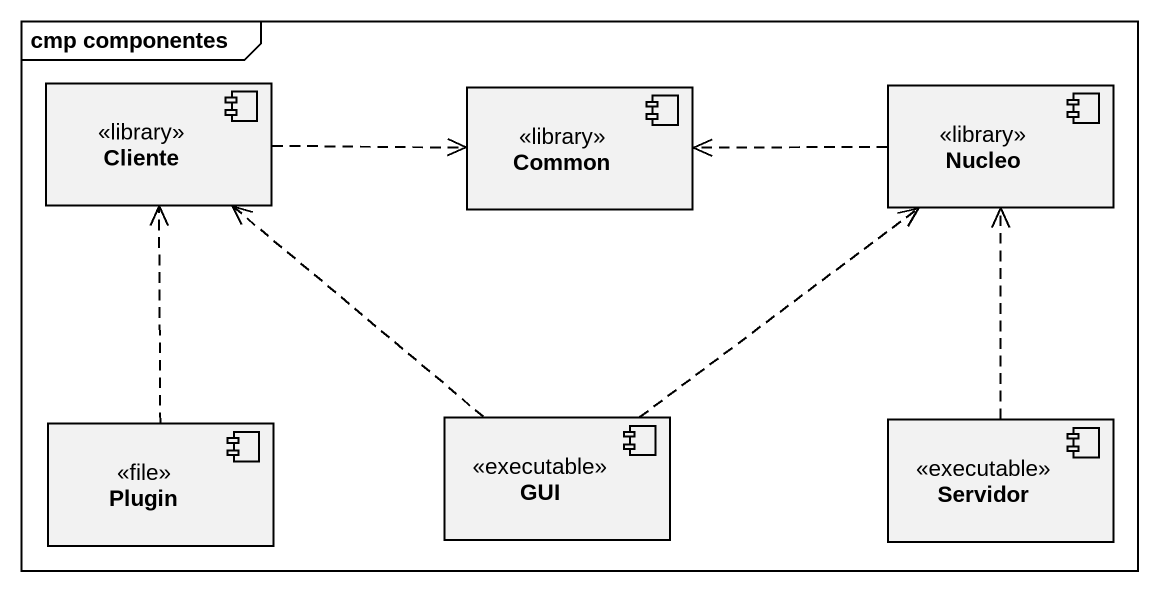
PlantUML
@startuml
mainframe cmp componentes
component Cliente <<library>>
component Common <<library>>
component Nucleo <<library>>
component Plugin <<file>>
component GUI <<executable>>
component Servidor <<executable>>
Cliente .right.> Common
Nucleo .left.> Common
Plugin .up.> Cliente
GUI .up.> Cliente
GUI .up.> Nucleo
Servidor .up.> Nucleo
@enduml
